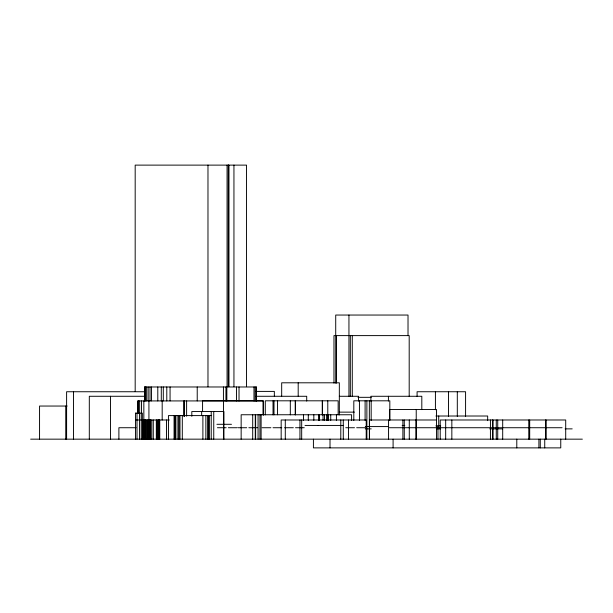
<?xml version="1.0" encoding="UTF-8"?>
<svg xmlns="http://www.w3.org/2000/svg" width="613" height="613" viewBox="0 0 613 613"><rect width="100%" height="100%" fill="white"/><g stroke="black" fill="none" stroke-linecap="round" stroke-linejoin="round"><path stroke-width="0.92" d="M255.705 391.401L274.34 391.401L274.34 396.174M145.174 391.745L66.602 391.745L66.602 439.161M145.273 396.282L89.306 396.282L89.306 439.161M255.996 396.282L306.707 396.282L306.707 401.048M339.311 396.282L358.459 396.282L358.459 401.132M357.977 397.324L371.256 397.324M67.169 406.044L39.554 406.044L39.554 439.161M339.334 412.135L354.375 412.135M135.473 413.131L142.346 413.131L142.346 439.176M211.224 415.599L168.445 415.599L168.445 439.161M435.889 416.012L487.664 416.012L487.664 420.641M135.473 419.997L169.318 419.989M436.54 419.989L369.539 419.989L369.539 439.161M216.918 424.296L231.469 424.296M305.013 425.437L318.101 425.437M318.247 425.437L343.211 425.437M402.159 425.437L404.818 425.437M435.835 425.912L440.739 425.912M365.302 426.579L387.814 426.579M136.086 427.728L118.891 427.728L118.891 439.161M217.454 427.728L226.182 427.728M228.358 427.728L237.085 427.728M237.959 427.728L246.687 427.728M248.863 427.728L257.59 427.728M262.142 427.728L270.869 427.728M273.046 427.728L281.773 427.728M284.616 427.728L293.336 427.728M295.52 427.728L304.24 427.728M345.763 427.728L354.49 427.728M356.666 427.728L365.394 427.728M389.362 427.728L562.106 427.728M365.271 428.87L371.217 428.87M436.364 428.87L440.456 428.87M489.718 428.87L502.507 428.87M565.109 428.87L572.182 428.87M30.65 439.161L582.35 439.161M565.707 439.161L565.707 419.989L440.218 419.989L440.218 439.161M560.757 439.161L560.757 447.881L313.419 447.881L313.419 439.161M546.045 419.989L546.045 439.161M545.708 419.989L545.708 439.161M544.735 439.161L544.735 447.881M540.275 439.161L540.275 447.881M538.911 439.161L538.911 447.881M529.693 419.989L529.693 439.161M528.774 419.989L528.774 439.161M516.79 439.161L516.79 447.881M502.698 419.989L502.698 439.161M497.733 419.989L497.733 439.161M496.269 419.989L496.269 439.161M492.867 419.989L492.867 439.161M492.768 419.989L492.768 439.161M490.431 419.989L490.431 439.161M465.581 416.403L465.581 391.745L417.085 391.745L417.085 396.488M457.306 391.745L457.306 416.403M451.842 419.989L451.842 439.161M448.524 391.745L448.524 416.403M445.674 419.989L445.674 439.161M438.716 416.012L438.716 426.196M437.958 425.912L437.958 439.161M436.54 439.161L436.548 409.53L389.669 409.53L389.669 420.043M435.422 391.745L435.422 409.768M421.813 409.622L421.813 396.282L370.888 396.282L370.888 401.048M416.465 419.989L416.465 439.161M416.227 409.53L416.227 420.043M415.821 419.989L415.821 439.161M409.285 419.989L409.285 439.161M409.193 396.373L409.193 335.61L333.97 335.61L333.97 383.087M408.02 335.61L408.02 315.044L335.717 315.044L335.717 383.117M404.274 419.989L404.274 439.161M402.887 419.989L402.887 439.161M393.094 439.161L393.094 447.881M389.822 420.457L389.822 400.81L353.808 400.81L353.808 420.457M388.558 419.989L388.558 439.161M388.42 396.282L388.42 401.048M371.179 400.81L371.179 420.457M369.348 400.81L369.348 439.161M366.88 400.81L366.88 439.161M366.206 439.161L366.206 419.989L281.168 419.989L281.168 439.161M365.103 400.81L365.103 420.457M359.44 400.81L359.44 420.457M352.283 335.61L352.283 396.373M351.586 420.388L351.586 414.756L241.154 414.756L241.154 439.161M350.314 335.61L350.314 396.412M348.943 315.044L348.943 396.412M348.506 419.989L348.506 439.161M343.28 419.989L343.28 439.161M340.79 419.989L340.79 439.161M339.334 414.932L339.334 382.803L281.681 382.803L281.681 396.174M338.154 414.84L338.154 400.81L265.291 400.81L265.291 414.84M336.514 335.61L336.514 383.117M336.422 414.756L336.422 420.388M330.744 414.756L330.744 420.388M330.016 439.161L330.016 447.881M328.101 414.756L328.101 420.388M327.94 414.756L327.94 420.388M327.786 400.81L327.786 414.84M326.629 414.756L326.629 420.388M324.53 414.756L324.53 420.388M323.043 414.756L323.043 420.388M322.507 400.81L322.507 414.84M322.254 400.81L322.254 414.84M319.381 414.756L319.381 420.388M319.35 414.756L319.35 420.388M318.737 414.756L318.737 420.388M313.825 414.756L313.825 420.388M308.301 414.756L308.301 420.388M303.512 414.756L303.512 420.388M301.68 419.989L301.68 439.161M299.949 419.989L299.949 439.161M298.194 382.803L298.194 396.174M295.512 400.81L295.512 414.84M295.213 400.81L295.213 414.84M290.317 400.81L290.317 414.84M285.29 419.989L285.29 439.161M277.543 400.81L277.543 414.756M273.996 400.81L273.996 414.84M273.03 400.81L273.03 414.84M263.329 415.231L263.329 400.925L137.818 400.925L137.818 413.131M263.146 414.756L263.146 400.81L202.566 400.81L202.566 411.553M261.107 414.756L261.107 439.161M259.943 414.756L259.943 439.161M258.065 414.756L258.065 439.161M256.41 400.925L256.41 386.979L144.63 386.979L144.63 400.925M256.28 386.979L256.28 400.925M255.636 414.756L255.636 439.161M255.276 414.756L255.276 439.161M255.161 386.979L255.161 400.925M253.981 386.979L253.981 400.925M252.702 414.756L252.702 439.161M246.541 386.65L246.541 165.119L135.182 165.119L135.182 391.546M239.024 386.979L239.024 400.925M236.518 386.979L236.518 400.925M233.944 165.119L233.944 386.65M228.833 165.119L228.833 386.65M228.68 165.119L228.68 386.65M228.251 165.119L228.251 386.65M227.063 165.119L227.063 386.65M226.841 386.979L226.841 400.925M225.952 386.979L225.952 400.925M223.937 439.161L223.937 411.553L191.815 411.553L191.815 416.319M223.53 400.81L223.53 439.161M223.439 386.979L223.439 400.925M213.745 411.553L213.745 439.161M211.224 411.553L211.224 439.161M209.294 415.599L209.294 439.161M208.665 415.599L208.665 439.161M207.976 165.119L207.976 386.765M207.6 415.599L207.6 439.161M205.861 415.599L205.861 439.161M202.888 415.599L202.888 439.161M201.646 411.553L201.646 415.599M197.225 386.979L197.225 400.925M186.613 400.925L186.613 416.181M184.482 400.925L184.482 416.181M184.36 400.925L184.36 416.181M183.693 400.925L183.693 416.181M182.306 415.599L182.306 439.161M179.977 415.599L179.977 439.161M178.958 415.599L178.958 439.161M177.923 415.599L177.923 439.161M175.885 415.599L175.885 439.161M175.149 415.599L175.149 439.161M174.92 415.599L174.92 439.161M174.069 415.599L174.069 439.161M170.062 386.979L170.062 400.925M166.79 386.979L166.79 400.925M166.475 419.989L166.475 439.161M163.296 386.979L163.296 400.925M162.184 400.925L162.184 419.997M161.288 386.979L161.288 400.925M159.755 419.989L159.755 439.161M159.173 419.997L159.173 439.176M158.997 419.997L158.997 439.176M158.752 419.997L158.752 439.176M158.307 419.997L158.307 439.176M158.039 419.997L158.039 439.176M157.794 386.979L157.794 400.925M156.951 419.997L156.951 439.176M156.315 419.997L156.33 439.176M153.288 419.997L153.288 439.176M151.771 419.997L151.771 439.176M151.534 386.979L151.534 400.925M150.583 419.997L150.622 439.176M150.277 419.997L150.277 439.176M150.009 386.979L150.009 400.925M149.986 419.997L149.986 439.176M149.013 419.997L149.013 439.176M148.921 400.925L148.921 419.997M148.469 419.997L148.469 439.176M148.285 419.997L148.285 439.176M148.162 386.979L148.162 400.925M148.047 419.997L148.055 439.176M147.656 419.997L147.656 439.176M146.653 386.979L146.653 400.925M146.063 419.997L146.063 439.176M145.917 419.997L145.917 439.176M145.61 419.997L145.603 439.176M145.465 386.979L145.465 400.925M145.434 419.997L145.434 439.176M144.974 386.979L144.974 400.925M144.722 386.979L144.722 400.925M144.346 419.997L144.346 439.176M143.84 400.925L143.84 419.997M143.703 419.997L143.703 439.176M143.434 419.997L143.434 439.176M143.281 419.997L143.281 439.176M141.465 400.925L141.465 413.131M141.22 413.131L141.22 439.176M139.634 400.925L139.634 413.131M139.488 413.131L139.488 439.176M138.346 400.925L138.346 413.131M137.956 400.925L137.956 413.131M137.013 413.131L137.013 439.176M135.534 413.131L135.534 439.176M110.532 396.282L110.532 439.161M73.476 391.745L73.476 439.161M65.744 406.044L65.744 439.161"/></g></svg>
